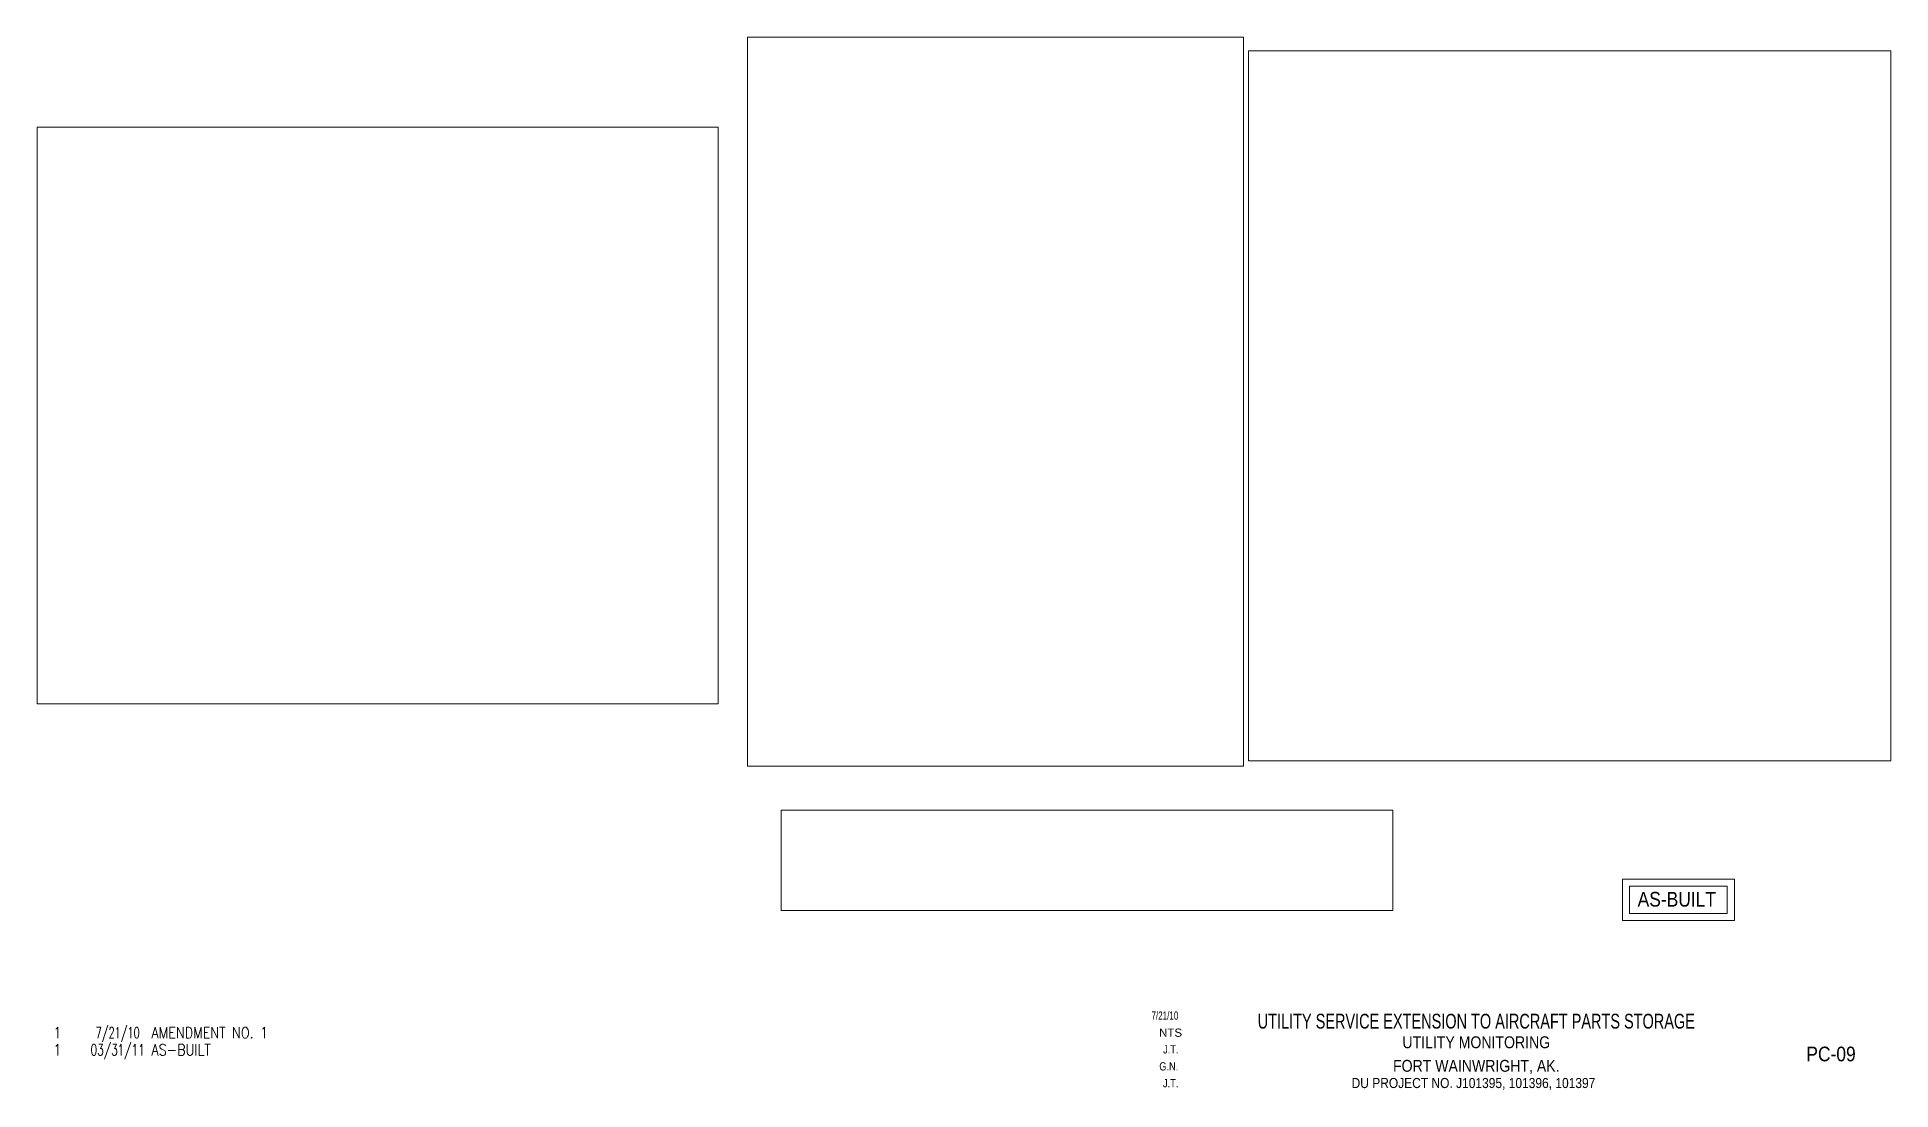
# Paper-space layout 'PC-09' of a CAD drawing. Header units: inches. Extents: x 1 to 16.8, y 0.2 to 9.2.
import ezdxf
from ezdxf.enums import TextEntityAlignment as Align

# ---------------------------------------------------------------- set-up
doc = ezdxf.new("R2010")
doc.units = ezdxf.units.IN
doc.header["$LTSCALE"] = 0.5
doc.header["$MEASUREMENT"] = 0
doc.layers.get('0').update_dxf_attribs({"lineweight": 18})
doc.layers.get('Defpoints').update_dxf_attribs({"color": 251, "lineweight": 140})
doc.layers.add('FH-TBINFO', color=51, linetype='Continuous', lineweight=13)
doc.styles.add('AR100', font='arial.ttf', dxfattribs={"width": 0.85})
doc.styles.add('PRB1', font='arial.ttf')
doc.styles.add('PRT1', font='arial.ttf', dxfattribs={"width": 0.85})
doc.styles.add('RomanS', font='romans.shx', dxfattribs={"width": 0.85})

# ---------------------------------------------------------------- blocks, each defined once
blk = doc.blocks.new('11x17 tb info_REV')
at = {"layer": 'FH-TBINFO', "style": 'PRB1', "width": 0.8}
for tag, p in [('DATE', (10.729, 0.832)), ('DESIGNED', (10.73, 0.544)), ('CHECKED', (10.729, 0.256)), ('BY', (10.728, 0.399))]:
    blk.add_attdef(tag, text='', height=0.0702, dxfattribs=at).set_placement(p, align=Align.RIGHT)
at = {"layer": 'FH-TBINFO', "width": 0.85}
for tag, height, style, p in [('TITLE1', 0.126, 'PRT1', (13.268, 0.756)), ('REV1NO', 0.0938, 'RomanS', (1.176, 0.674)), ('REV1DATE', 0.0938, 'RomanS', (1.69, 0.674)), ('TITLE2', 0.101, 'PRT1', (13.268, 0.589)), ('REV2NO', 0.0938, 'RomanS', (1.176, 0.528)), ('REV3NO', 0.0938, 'RomanS', (1.176, 0.383)), ('REV2DATE', 0.0938, 'RomanS', (1.69, 0.528)), ('REV3DATE', 0.0938, 'RomanS', (1.69, 0.383)), ('TITLE3', 0.101, 'PRT1', (13.268, 0.388)), ('DWGNO', 0.125, 'PRT1', (16.291, 0.477)), ('REV4NO', 0.0938, 'RomanS', (1.176, 0.237)), ('REV4DATE', 0.0938, 'RomanS', (1.69, 0.237)), ('TITLE4', 0.086, 'PRT1', (13.244, 0.249))]:
    blk.add_attdef(tag, text='', height=height, dxfattribs=dict(at, style=style)).set_placement(p, align=Align.CENTER)
at = {"layer": 'FH-TBINFO', "style": 'RomanS', "width": 0.85}
for tag, p in [('REV1DESC', (1.978, 0.674)), ('REV2DESC', (1.978, 0.528)), ('REV3DESC', (1.978, 0.383)), ('REV4DESC', (1.978, 0.237))]:
    blk.add_attdef(tag, p, '', height=0.0938, dxfattribs=at)
at = {"layer": 'FH-TBINFO', "style": 'PRB1'}
blk.add_attdef('DWGSCALE', text='', height=0.0702, dxfattribs=at).set_placement((10.761, 0.686), align=Align.RIGHT)
blk = doc.blocks.new('As-Built Stamp')
for points in [[(0.955, 0), (0, 0), (0, 0.355), (0.955, 0.355)], [(0.893, 0.062), (0.062, 0.062), (0.062, 0.293), (0.893, 0.293)]]:
    blk.add_lwpolyline(points, close=True)
at = {"insert": (0.13, 0.245), "char_height": 0.125, "attachment_point": 1, "style": 'AR100'}
blk.add_mtext_dynamic_manual_height_columns('AS-BUILT', width=1.39358, gutter_width=1, heights=[0], dxfattribs=at)

psp = doc.layouts.new('PC-09')

# ---------------------------------------------------------------- block references
psp.add_blockref('As-Built Stamp', (14.513, 1.676))
ref = psp.add_blockref('11x17 tb info_REV', (0, 0))
ref.add_attrib('TITLE1', 'UTILITY SERVICE EXTENSION TO AIRCRAFT PARTS STORAGE', dxfattribs={"layer": 'FH-TBINFO', "height": 0.1263, "style": 'PRT1', "width": 0.7}).set_placement((13.268, 0.756), align=Align.CENTER)
ref.add_attrib('TITLE3', 'FORT WAINWRIGHT, AK.', dxfattribs={"layer": 'FH-TBINFO', "height": 0.101, "style": 'PRT1', "width": 0.85}).set_placement((13.268, 0.388), align=Align.CENTER)
ref.add_attrib('BY', 'G.N.', dxfattribs={"layer": 'FH-TBINFO', "height": 0.0702, "style": 'PRB1', "width": 0.8}).set_placement((10.728, 0.399), align=Align.RIGHT)
ref.add_attrib('DESIGNED', 'J.T.', dxfattribs={"layer": 'FH-TBINFO', "height": 0.0702, "style": 'PRB1', "width": 0.8}).set_placement((10.73, 0.544), align=Align.RIGHT)
ref.add_attrib('CHECKED', 'J.T.', dxfattribs={"layer": 'FH-TBINFO', "height": 0.0702, "style": 'PRB1', "width": 0.8}).set_placement((10.729, 0.256), align=Align.RIGHT)
ref.add_attrib('DATE', '7/21/10', dxfattribs={"layer": 'FH-TBINFO', "height": 0.0702, "style": 'PRB1', "width": 0.7}).set_placement((10.729, 0.832), align=Align.RIGHT)
ref.add_attrib('DWGSCALE', 'NTS', dxfattribs={"layer": 'FH-TBINFO', "height": 0.0702, "style": 'PRB1'}).set_placement((10.761, 0.686), align=Align.RIGHT)
ref.add_attrib('REV1NO', '1', dxfattribs={"layer": 'FH-TBINFO', "height": 0.0938, "style": 'RomanS', "width": 0.85}).set_placement((1.176, 0.674), align=Align.CENTER)
ref.add_attrib('REV1DESC', 'AMENDMENT NO. 1', (1.978, 0.674), dxfattribs={"layer": 'FH-TBINFO', "height": 0.09375, "style": 'RomanS', "width": 0.85})
ref.add_attrib('REV1DATE', '7/21/10', dxfattribs={"layer": 'FH-TBINFO', "height": 0.0938, "style": 'RomanS', "width": 0.65}).set_placement((1.69, 0.674), align=Align.CENTER)
ref.add_attrib('REV2NO', '1', dxfattribs={"layer": 'FH-TBINFO', "height": 0.0938, "style": 'RomanS', "width": 0.85}).set_placement((1.176, 0.528), align=Align.CENTER)
ref.add_attrib('REV2DATE', '03/31/11', dxfattribs={"layer": 'FH-TBINFO', "height": 0.0938, "style": 'RomanS', "width": 0.7}).set_placement((1.69, 0.528), align=Align.CENTER)
ref.add_attrib('REV2DESC', 'AS-BUILT', (1.978, 0.528), dxfattribs={"layer": 'FH-TBINFO', "height": 0.0938, "style": 'RomanS', "width": 0.85})
ref.add_attrib('DWGNO', 'PC-09', dxfattribs={"layer": 'FH-TBINFO', "height": 0.125, "style": 'PRT1', "width": 0.85}).set_placement((16.291, 0.477), align=Align.CENTER)
ref.add_attrib('TITLE4', 'DU PROJECT NO. J101395, 101396, 101397', dxfattribs={"layer": 'FH-TBINFO', "height": 0.086, "style": 'PRT1', "width": 0.85}).set_placement((13.244, 0.249), align=Align.CENTER)
ref.add_attrib('TITLE2', 'UTILITY MONITORING', dxfattribs={"layer": 'FH-TBINFO', "height": 0.101, "style": 'PRT1', "width": 0.85}).set_placement((13.268, 0.589), align=Align.CENTER)

# ---------------------------------------------------------------- viewports
at = {"layer": 'Defpoints'}
for center, size, view_center_point, view_height, status in [((9.171, 6.1), (4.225, 6.2158), (12832.175, 9048.172), 298.357, 3), ((3.906, 5.982), (5.805, 4.91442), (12871.784, 8725.811), 235.89227, 4), ((9.95, 2.19), (5.211, 0.85607), (12535.946, 8747.206), 41.09153, 5)]:
    psp.add_viewport(center=center, size=size, view_center_point=view_center_point, view_height=view_height, status=status, dxfattribs=at)
psp.add_viewport(center=(14.064, 6.064), size=(5.476, 6.0537), view_center_point=(12554.799, 8917.334), view_height=290.5782, dxfattribs=at)

doc.saveas('drawing.dxf')
